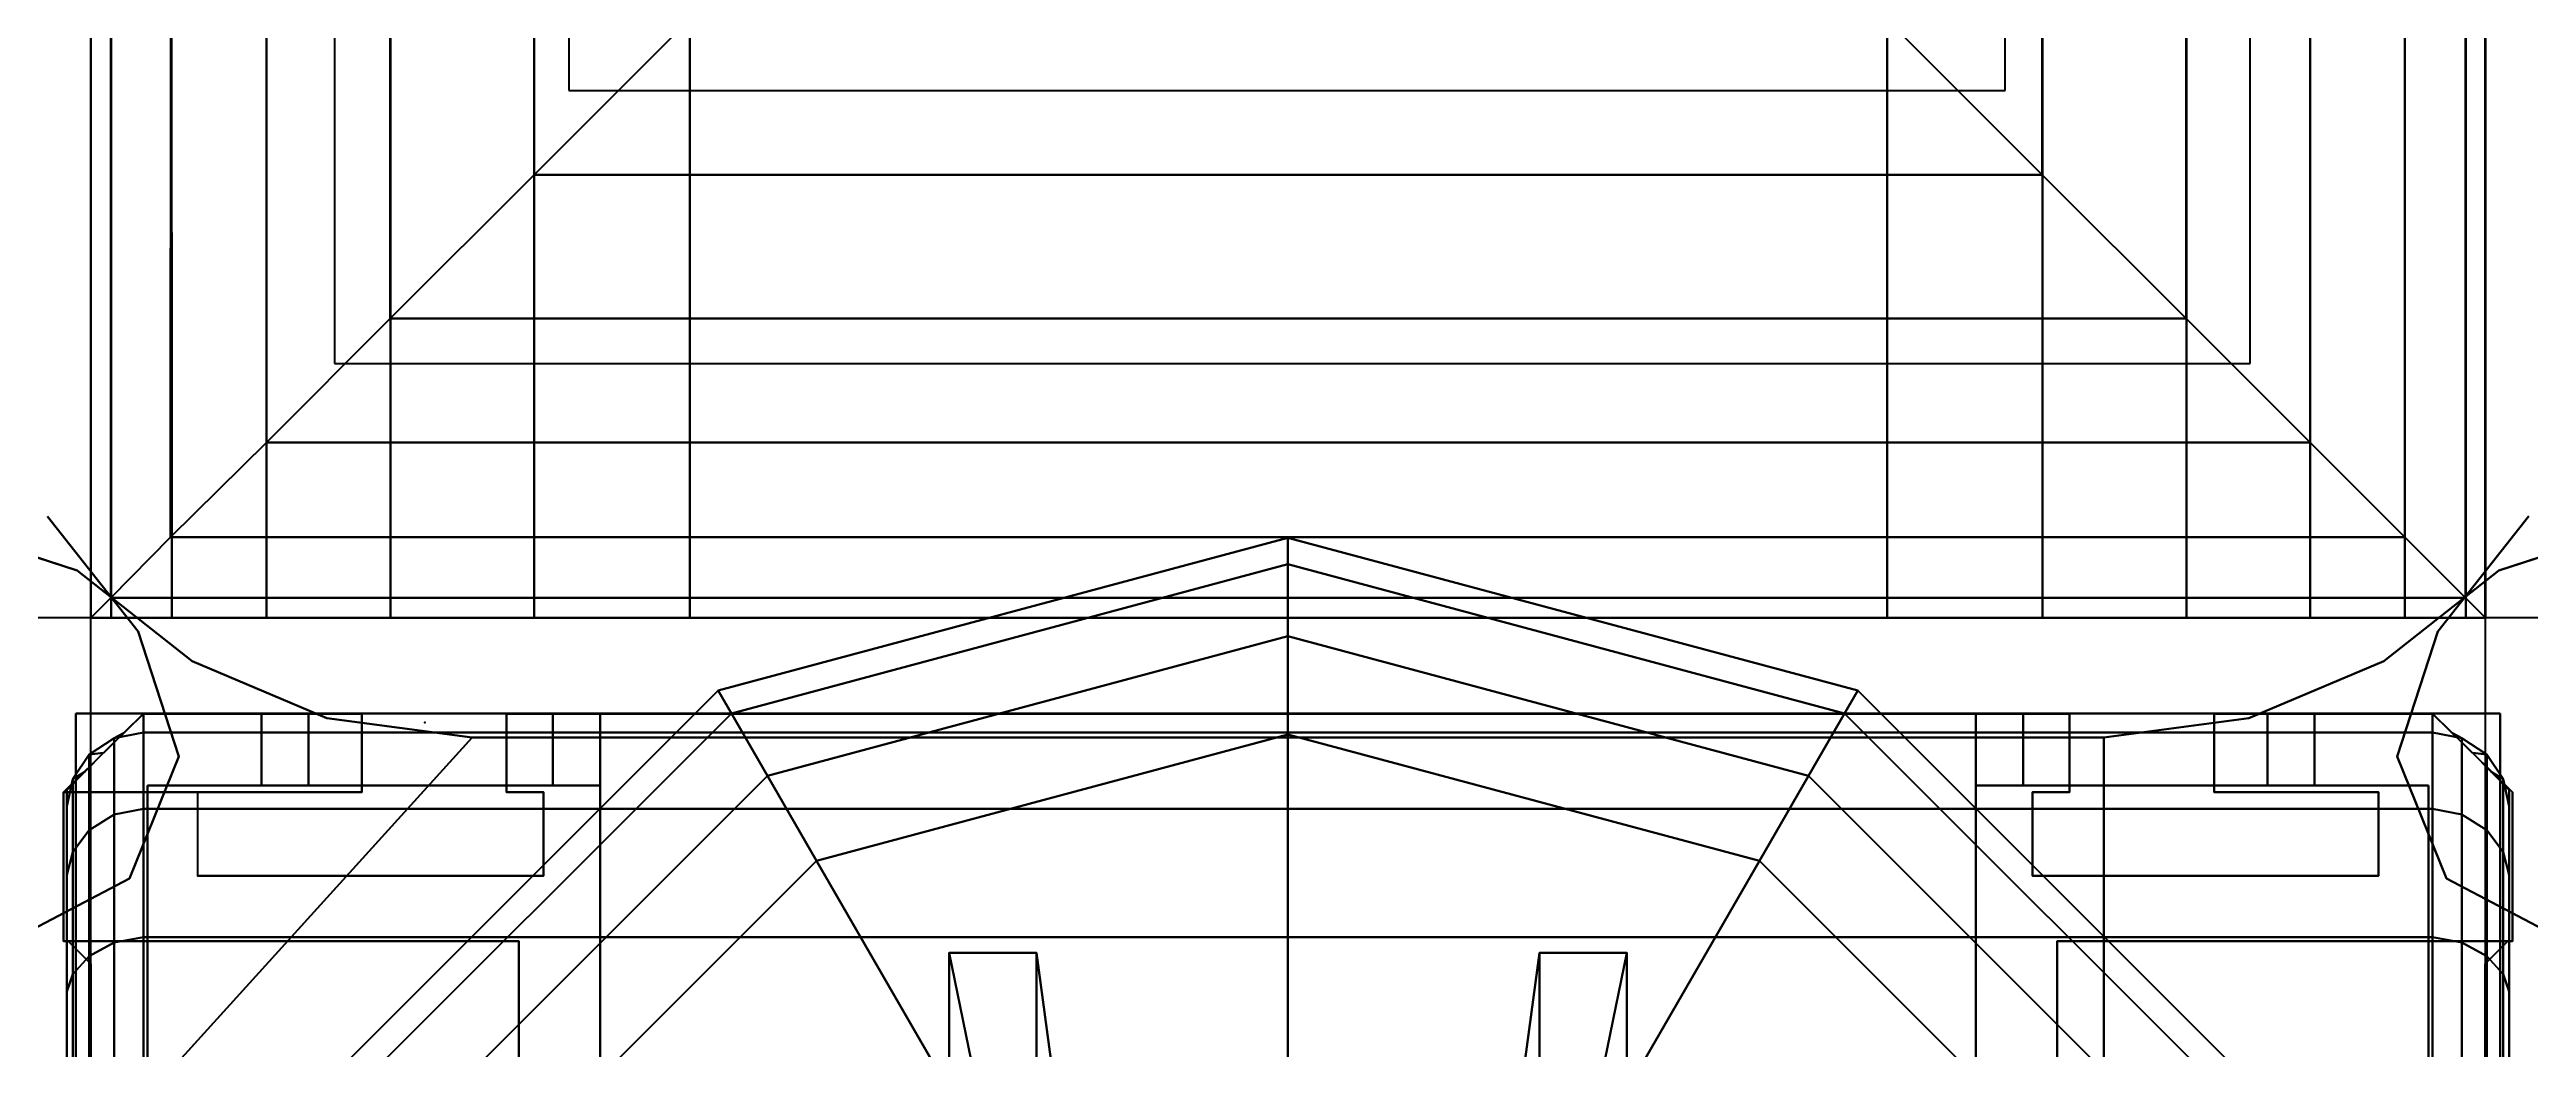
# Model space of a CAD drawing. Extents: x -170 to 1783, y -20 to 1205.
# Drawn here: x 478.207 to 480.276, y 284.279 to 285.111 of the extents above; entities that cross this region are included whole.
import ezdxf
from ezdxf.enums import TextEntityAlignment as Align

# ---------------------------------------------------------------- set-up
doc = ezdxf.new("R2010")
doc.units = 0
doc.header["$LTSCALE"] = 96
doc.header["$MEASUREMENT"] = 0
for name, color, linetype in [('A-FURN-3-PANEL-GLIDE', 7, 'Continuous'), ('A-FURN-3-PANEL-GLIDE-HOUSING', 7, 'Continuous'), ('A-FURN-3-PANEL-RACE', 7, 'Continuous'), ('A-FURN-3-PANEL-TOPCAP', 7, 'Continuous'), ('A-FURN-3-PANEL-TRIM', 7, 'Continuous'), ('A-FURN-P-PNLS', 7, 'Continuous'), ('A-FURN-P-WKSF', 7, 'Continuous'), ('MAIN_ELECTRICAL', 7, 'Continuous'), ('MAIN_FURN', 7, 'Continuous'), ('MAIN_PANEL', 7, 'Continuous'), ('MAIN_U-PANEL-CONN', 7, 'Continuous'), ('MAIN_WKSURF', 7, 'Continuous'), ('SM', 7, 'Continuous')]:
    doc.layers.add(name, color=color, linetype=linetype)

# ---------------------------------------------------------------- blocks, each defined once
blk = doc.blocks.new('EC-EFP-444')
at = {"layer": 'A-FURN-3-PANEL-TRIM', "color": 60, "linetype": 'Continuous'}
for points, invisible_edges in [([(-0.0735, 2.1159, 3.8013), (0.6, 2.1348, 3.8013), (0.065, 2.269, 3.8013), (-0.0322, 2.2178, 3.8013)], 3), ([(-0.0735, 2.1159, 4.013), (-0.0322, 2.2178, 4.013), (0.065, 2.269, 4.013), (0.6, 2.1348, 4.013)], 12), ([(47.935, 2.269, 3.5747), (47.4, 2.1348, 3.5747), (48.0735, 2.1159, 3.5747), (48.0322, 2.2178, 3.5747)], 3), ([(47.935, 2.269, 4.2397), (48.0322, 2.2178, 4.2397), (48.0735, 2.1159, 4.2397), (47.4, 2.1348, 4.2397)], 12), ([(47.935, 2.269, 3.8013), (48.0322, 2.2178, 3.8013), (48.0735, 2.1159, 3.8013), (47.4, 2.1348, 3.8013)], 12), ([(47.935, 2.269, 4.013), (47.4, 2.1348, 4.013), (48.0735, 2.1159, 4.013), (48.0322, 2.2178, 4.013)], 3), ([(0.0361, 1.9153, 3.8013), (0.6, 2.1348, 3.8013), (-0.0735, 2.1159, 3.8013), (-0.0395, 2.0114, 3.8013)], 3), ([(0.0361, 1.9153, 4.013), (-0.0395, 2.0114, 4.013), (-0.0735, 2.1159, 4.013), (0.6, 2.1348, 4.013)], 12), ([(48.0735, 2.1159, 3.5747), (47.4, 2.1348, 3.5747), (47.9639, 1.9153, 3.5747), (48.0395, 2.0114, 3.5747)], 3), ([(48.0735, 2.1159, 4.2397), (48.0395, 2.0114, 4.2397), (47.9639, 1.9153, 4.2397), (47.4, 2.1348, 4.2397)], 12), ([(48.0735, 2.1159, 3.8013), (48.0395, 2.0114, 3.8013), (47.9639, 1.9153, 3.8013), (47.4, 2.1348, 3.8013)], 12), ([(48.0735, 2.1159, 4.013), (47.4, 2.1348, 4.013), (47.9639, 1.9153, 4.013), (48.0395, 2.0114, 4.013)], 3)]:
    blk.add_3dface(points, dxfattribs=dict(at, invisible_edges=invisible_edges))
for points in [[(-0.0322, 2.2178, 3.8013), (0.065, 2.269, 3.8013), (0.065, 2.269, 4.013), (-0.0322, 2.2178, 4.013)], [(47.935, 2.269, 4.013), (48.0322, 2.2178, 4.013), (48.0322, 2.2178, 4.2397), (47.935, 2.269, 4.2397)], [(47.935, 2.269, 3.5747), (48.0322, 2.2178, 3.5747), (48.0322, 2.2178, 3.8013), (47.935, 2.269, 3.8013)], [(-0.0735, 2.1159, 3.8013), (-0.0322, 2.2178, 3.8013), (-0.0322, 2.2178, 4.013), (-0.0735, 2.1159, 4.013)], [(48.0322, 2.2178, 4.013), (48.0735, 2.1159, 4.013), (48.0735, 2.1159, 4.2397), (48.0322, 2.2178, 4.2397)], [(48.0322, 2.2178, 3.5747), (48.0735, 2.1159, 3.5747), (48.0735, 2.1159, 3.8013), (48.0322, 2.2178, 3.8013)], [(-0.0395, 2.0114, 3.8013), (-0.0735, 2.1159, 3.8013), (-0.0735, 2.1159, 4.013), (-0.0395, 2.0114, 4.013)], [(48.0735, 2.1159, 4.013), (48.0395, 2.0114, 4.013), (48.0395, 2.0114, 4.2397), (48.0735, 2.1159, 4.2397)], [(48.0735, 2.1159, 3.5747), (48.0395, 2.0114, 3.5747), (48.0395, 2.0114, 3.8013), (48.0735, 2.1159, 3.8013)], [(0.0361, 1.9153, 3.8013), (-0.0395, 2.0114, 3.8013), (-0.0395, 2.0114, 4.013), (0.0361, 1.9153, 4.013)], [(48.0395, 2.0114, 4.013), (47.9639, 1.9153, 4.013), (47.9639, 1.9153, 4.2397), (48.0395, 2.0114, 4.2397)], [(48.0395, 2.0114, 3.5747), (47.9639, 1.9153, 3.5747), (47.9639, 1.9153, 3.8013), (48.0395, 2.0114, 3.8013)]]:
    blk.add_3dface(points, dxfattribs=at)
at = {"layer": 'A-FURN-P-PNLS', "color": 60, "linetype": 'Continuous'}
for p, q in [((0, 0), (0, 2)), ((0, 2), (48, 2)), ((48, 2), (48, 0))]:
    blk.add_line(p, q, dxfattribs=at)
at = {"layer": 'MAIN_PANEL', "color": 7, "linetype": 'Continuous'}
for p in [(0, 2), (0, 2, 43.663), (0, 2), (48, 2), (48, 2, 43.663), (48, 2)]:
    blk.add_point(p, dxfattribs=at)
blk = doc.blocks.new('EC-EFN-256')
at = {"layer": 'A-FURN-3-PANEL-GLIDE', "color": 20, "linetype": 'Continuous'}
for points in [[(23.5799, 1.8052, 0.2464), (23.5909, 1.8242, 0.1642), (23.9392, 1.4759, 0.1642), (23.9202, 1.4649, 0.2464)], [(23.5909, 1.8242, 0.1642), (23.5799, 1.8052, 0.0821), (23.9202, 1.4649, 0.0821), (23.9392, 1.4759, 0.1642)], [(23.5498, 1.7531, 0.3065), (23.5799, 1.8052, 0.2464), (23.9202, 1.4649, 0.2464), (23.8681, 1.4348, 0.3065)], [(23.5799, 1.8052, 0.0821), (23.5498, 1.7531, 0.022), (23.8681, 1.4348, 0.022), (23.9202, 1.4649, 0.0821)], [(23.5088, 1.682, 0.3285), (23.5498, 1.7531, 0.3065), (23.8681, 1.4348, 0.3065), (23.797, 1.3937, 0.3285)], [(23.5498, 1.7531, 0.022), (23.5088, 1.682), (23.797, 1.3937), (23.8681, 1.4348, 0.022)], [(23.2163, 1.1754, 0.3285), (23.5088, 1.682, 0.3285), (23.797, 1.3937, 0.3285), (23.2904, 1.1013, 0.3285)], [(23.9202, 1.4649, 0.2464), (23.9392, 1.4759, 0.1642), (24.0668, 1, 0.1642), (24.0447, 1, 0.2464)], [(23.9392, 1.4759, 0.1642), (23.9202, 1.4649, 0.0821), (24.0447, 1, 0.0821), (24.0668, 1, 0.1642)], [(23.8681, 1.4348, 0.3065), (23.9202, 1.4649, 0.2464), (24.0447, 1, 0.2464), (23.9846, 1, 0.3065)], [(23.9202, 1.4649, 0.0821), (23.8681, 1.4348, 0.022), (23.9846, 1, 0.022), (24.0447, 1, 0.0821)], [(23.797, 1.3937, 0.3285), (23.8681, 1.4348, 0.3065), (23.9846, 1, 0.3065), (23.9025, 1, 0.3285)], [(23.8681, 1.4348, 0.022), (23.797, 1.3937), (23.9025, 1), (23.9846, 1, 0.022)], [(23.2904, 1.1013, 0.3285), (23.797, 1.3937, 0.3285), (23.9025, 1, 0.3285), (23.3175, 1, 0.3285)], [(23.3175, 1, 0.3285), (23.9025, 1, 0.3285), (23.797, 0.6063, 0.3285), (23.2904, 0.8988, 0.3285)], [(23.9025, 1, 0.3285), (23.9846, 1, 0.3065), (23.8681, 0.5652, 0.3065), (23.797, 0.6063, 0.3285)], [(23.9846, 1, 0.022), (23.9025, 1), (23.797, 0.6063), (23.8681, 0.5652, 0.022)], [(23.9846, 1, 0.3065), (24.0447, 1, 0.2464), (23.9202, 0.5351, 0.2464), (23.8681, 0.5652, 0.3065)], [(24.0447, 1, 0.0821), (23.9846, 1, 0.022), (23.8681, 0.5652, 0.022), (23.9202, 0.5351, 0.0821)], [(24.0447, 1, 0.2464), (24.0668, 1, 0.1642), (23.9392, 0.5241, 0.1642), (23.9202, 0.5351, 0.2464)], [(24.0668, 1, 0.1642), (24.0447, 1, 0.0821), (23.9202, 0.5351, 0.0821), (23.9392, 0.5241, 0.1642)], [(23.2904, 0.8988, 0.3285), (23.797, 0.6063, 0.3285), (23.5088, 0.318, 0.3285), (23.2163, 0.8246, 0.3285)], [(23.797, 0.6063, 0.3285), (23.8681, 0.5652, 0.3065), (23.5498, 0.2469, 0.3065), (23.5088, 0.318, 0.3285)], [(23.8681, 0.5652, 0.022), (23.797, 0.6063), (23.5088, 0.318), (23.5498, 0.2469, 0.022)], [(23.8681, 0.5652, 0.3065), (23.9202, 0.5351, 0.2464), (23.5799, 0.1948, 0.2464), (23.5498, 0.2469, 0.3065)], [(23.9202, 0.5351, 0.0821), (23.8681, 0.5652, 0.022), (23.5498, 0.2469, 0.022), (23.5799, 0.1948, 0.0821)], [(23.9202, 0.5351, 0.2464), (23.9392, 0.5241, 0.1642), (23.5909, 0.1758, 0.1642), (23.5799, 0.1948, 0.2464)], [(23.9392, 0.5241, 0.1642), (23.9202, 0.5351, 0.0821), (23.5799, 0.1948, 0.0821), (23.5909, 0.1758, 0.1642)]]:
    blk.add_3dface(points, dxfattribs=at)
at = {"layer": 'A-FURN-3-PANEL-GLIDE', "color": 20, "linetype": 'Continuous', "invisible_edges": 12}
for points in [[(23.115, 1), (23.797, 1.3937), (23.5088, 1.682)], [(23.115, 1), (23.9025, 1), (23.797, 1.3937)], [(23.115, 1), (23.5088, 0.318), (23.797, 0.6063)], [(23.115, 1), (23.797, 0.6063), (23.9025, 1)]]:
    blk.add_3dface(points, dxfattribs=at)
at = {"layer": 'A-FURN-3-PANEL-GLIDE-HOUSING', "color": 40, "linetype": 'Continuous'}
for points in [[(23.3151, 1.2001, 2.2447), (23.72, 1.283, 3.3867), (23.72, 1.283, 3.5747), (23.115, 1.283, 3.5747)], [(23.72, 1.21, 3.3867), (23.72, 1.283, 3.3867), (23.3151, 1.2001, 2.2447), (23.2635, 1.1485, 2.2447)], [(23.72, 1.21, 3.3867), (23.72, 1.21, 3.5747), (23.72, 1.283, 3.5747), (23.72, 1.283, 3.3867)], [(23.115, 1.21, 3.5747), (23.72, 1.21, 3.5747), (23.72, 1.21, 3.3867), (23.2635, 1.1485, 2.2447)], [(23.72, 0.79, 3.3867), (23.72, 0.79, 3.5747), (23.115, 0.79, 3.5747), (23.2635, 0.8515, 2.2447)], [(23.72, 0.717, 3.3867), (23.72, 0.79, 3.3867), (23.2635, 0.8515, 2.2447), (23.3151, 0.7999, 2.2447)], [(23.3151, 0.7999, 2.2447), (23.115, 0.717, 3.5747), (23.72, 0.717, 3.5747), (23.72, 0.717, 3.3867)], [(23.72, 0.79, 3.5747), (23.72, 0.79, 3.3867), (23.72, 0.717, 3.3867), (23.72, 0.717, 3.5747)]]:
    blk.add_3dface(points, dxfattribs=at)
at = {"layer": 'A-FURN-3-PANEL-GLIDE-HOUSING', "color": 40, "linetype": 'Continuous', "invisible_edges": 4}
for points in [[(23.72, 1.283, 3.5747), (23.72, 1.21, 3.5747), (23.115, 1.21, 3.5747), (23.115, 1.283, 3.5747)], [(23.72, 0.79, 3.5747), (23.72, 0.717, 3.5747), (23.115, 0.717, 3.5747), (23.115, 0.79, 3.5747)]]:
    blk.add_3dface(points, dxfattribs=at)
at = {"layer": 'A-FURN-3-PANEL-RACE', "color": 40, "linetype": 'Continuous'}
for points, invisible_edges in [([(0.08, 2.0125, 3.515), (0.08, 2.0125, 0.3963), (23.92, 2.0125, 0.3963), (23.92, 2.0125, 3.515)], 8), ([(23.5, 1.5745, 0.3963), (23.92, 1.5745, 0.3963), (23.92, 2.0125, 0.3963), (0.08, 2.0125, 0.3963)], 8), ([(23.86, 1.9525, 3.515), (23.4, 1.9525, 3.515), (23.4, 2.0125, 3.515), (23.92, 2.0125, 3.515)], 8), ([(23.86, 1.5745, 3.515), (23.86, 1.9525, 3.515), (23.92, 2.0125, 3.515), (23.92, 1.5745, 3.515)], 2), ([(23.92, 1.8575, 3.1951), (23.92, 2.0125, 3.515), (23.92, 2.0125, 0.3963), (23.92, 1.8575, 1.4986)], 5), ([(23.92, 1.8181, 1.4986), (23.92, 1.8575, 1.4986), (23.92, 2.0125, 0.3963), (23.92, 1.5745, 0.3963)], 10), ([(23.92, 1.5745, 3.245), (23.92, 1.5745, 3.515), (23.92, 2.0125, 3.515), (23.92, 1.8575, 3.1951)], 4), ([(23.86, 1.9525, 0.4563), (0.14, 1.9525, 0.4563), (0.14, 1.9525, 3.515), (23.86, 1.9525, 3.515)], 4), ([(23.5, 1.5745, 0.4563), (0.14, 1.9525, 0.4563), (23.86, 1.9525, 0.4563), (23.86, 1.5745, 0.4563)], 1), ([(23.86, 1.9525, 0.4563), (23.86, 1.9525, 3.515), (23.86, 1.8575, 3.1951), (23.86, 1.8575, 1.4986)], 10), ([(23.86, 1.5745, 0.4563), (23.86, 1.9525, 0.4563), (23.86, 1.8575, 1.4986), (23.86, 1.8181, 1.4986)], 10), ([(23.86, 1.8575, 3.1951), (23.86, 1.9525, 3.515), (23.86, 1.5745, 3.515), (23.86, 1.5745, 3.245)], 1), ([(23.86, 1.5745, 1.7894), (23.86, 1.5745, 0.4563), (23.86, 1.8181, 1.4986), (23.86, 1.614, 1.7894)], 2), ([(23.92, 1.614, 1.7894), (23.92, 1.8181, 1.4986), (23.92, 1.5745, 0.3963), (23.92, 1.5745, 1.7894)], 2), ([(23.5, 1.5745, 0.3963), (23.5, 1.5745, 0.4563), (23.86, 1.5745, 0.4563), (23.92, 1.5745, 0.3963)], 4), ([(23.92, 1.5745, 0.3963), (23.86, 1.5745, 0.4563), (23.86, 1.5745, 1.7894), (23.92, 1.5745, 1.7894)], 1), ([(0.5, 0.4255, 0.3963), (0.08, 0.4255, 0.3963), (0.08, -0.0125, 0.3963), (23.92, -0.0125, 0.3963)], 8), ([(0.5, 0.4255, 0.4563), (23.86, 0.0475, 0.4563), (0.14, 0.0475, 0.4563), (0.14, 0.4255, 0.4563)], 1), ([(23.5, 0.4255, 0.3963), (0.5, 0.4255, 0.3963), (23.92, -0.0125, 0.3963), (23.92, 0.4255, 0.3963)], 3), ([(23.5, 0.4255, 0.4563), (23.86, 0.4255, 0.4563), (23.86, 0.0475, 0.4563), (0.5, 0.4255, 0.4563)], 12), ([(23.5, 0.4255, 0.3963), (23.92, 0.4255, 0.3963), (23.86, 0.4255, 0.4563), (23.5, 0.4255, 0.4563)], 2), ([(23.92, 0.4255, 0.3963), (23.92, 0.4255, 1.7894), (23.86, 0.4255, 1.7894), (23.86, 0.4255, 0.4563)], 8), ([(23.86, 0.4255, 1.7894), (23.86, 0.386, 1.7894), (23.86, 0.1819, 1.4986), (23.86, 0.4255, 0.4563)], 4), ([(23.86, 0.4255, 0.4563), (23.86, 0.1819, 1.4986), (23.86, 0.1425, 1.4986), (23.86, 0.0475, 0.4563)], 5), ([(23.86, 0.1425, 3.1951), (23.86, 0.4255, 3.245), (23.86, 0.4255, 3.515), (23.86, 0.0475, 3.515)], 8), ([(23.86, 0.4255, 3.515), (23.92, 0.4255, 3.515), (23.92, -0.0125, 3.515), (23.86, 0.0475, 3.515)], 4), ([(23.92, 0.386, 1.7894), (23.92, 0.4255, 1.7894), (23.92, 0.4255, 0.3963), (23.92, 0.1819, 1.4986)], 4), ([(23.92, 0.1819, 1.4986), (23.92, 0.4255, 0.3963), (23.92, -0.0125, 0.3963), (23.92, 0.1425, 1.4986)], 5), ([(23.92, 0.4255, 3.245), (23.92, 0.1425, 3.1951), (23.92, -0.0125, 3.515), (23.92, 0.4255, 3.515)], 2), ([(23.86, 0.0475, 0.4563), (23.86, 0.1425, 1.4986), (23.86, 0.1425, 3.1951), (23.86, 0.0475, 3.515)], 5), ([(23.92, 0.1425, 3.1951), (23.92, 0.1425, 1.4986), (23.92, -0.0125, 0.3963), (23.92, -0.0125, 3.515)], 10), ([(0.14, 0.0475, 0.4563), (23.86, 0.0475, 0.4563), (23.86, 0.0475, 3.515), (0.14, 0.0475, 3.515)], 4), ([(23.86, 0.0475, 3.515), (23.92, -0.0125, 3.515), (23.4, -0.0125, 3.515), (23.4, 0.0475, 3.515)], 1), ([(23.92, -0.0125, 3.515), (23.92, -0.0125, 0.3963), (0.08, -0.0125, 0.3963), (0.08, -0.0125, 3.515)], 8)]:
    blk.add_3dface(points, dxfattribs=dict(at, invisible_edges=invisible_edges))
for points in [[(23.86, 1.8575, 1.4986), (23.86, 1.8575, 3.1951), (23.92, 1.8575, 3.1951), (23.92, 1.8575, 1.4986)], [(23.92, 1.8181, 1.4986), (23.86, 1.8181, 1.4986), (23.86, 1.8575, 1.4986), (23.92, 1.8575, 1.4986)], [(23.86, 1.8575, 3.1951), (23.86, 1.5745, 3.245), (23.92, 1.5745, 3.245), (23.92, 1.8575, 3.1951)], [(23.92, 1.614, 1.7894), (23.86, 1.614, 1.7894), (23.86, 1.8181, 1.4986), (23.92, 1.8181, 1.4986)], [(23.92, 1.5745, 1.7894), (23.86, 1.5745, 1.7894), (23.86, 1.614, 1.7894), (23.92, 1.614, 1.7894)], [(23.86, 1.5745, 3.245), (23.86, 1.5745, 3.515), (23.92, 1.5745, 3.515), (23.92, 1.5745, 3.245)], [(23.86, 0.4255, 3.245), (23.92, 0.4255, 3.245), (23.92, 0.4255, 3.515), (23.86, 0.4255, 3.515)], [(23.92, 0.4255, 1.7894), (23.92, 0.386, 1.7894), (23.86, 0.386, 1.7894), (23.86, 0.4255, 1.7894)], [(23.86, 0.1425, 3.1951), (23.92, 0.1425, 3.1951), (23.92, 0.4255, 3.245), (23.86, 0.4255, 3.245)], [(23.92, 0.386, 1.7894), (23.92, 0.1819, 1.4986), (23.86, 0.1819, 1.4986), (23.86, 0.386, 1.7894)], [(23.92, 0.1819, 1.4986), (23.92, 0.1425, 1.4986), (23.86, 0.1425, 1.4986), (23.86, 0.1819, 1.4986)], [(23.86, 0.1425, 1.4986), (23.92, 0.1425, 1.4986), (23.92, 0.1425, 3.1951), (23.86, 0.1425, 3.1951)]]:
    blk.add_3dface(points, dxfattribs=at)
at = {"layer": 'A-FURN-3-PANEL-TOPCAP', "color": 60, "linetype": 'Continuous'}
for points, invisible_edges in [([(23.6879, 2.02, 56.0929), (23.5581, 2.02, 56.1974), (23.4956, 2.02, 56.0891), (23.5995, 2.02, 56.0044)], 10), ([(23.6768, 2.02, 55.8949), (23.5995, 2.02, 56.0044), (23.5854, 2, 55.9903), (23.6595, 2, 55.8849)], 10), ([(23.7851, 2.02, 55.9575), (23.6879, 2.02, 56.0929), (23.5995, 2.02, 56.0044), (23.6768, 2.02, 55.8949)], 10), ([(23.7217, 2.02, 55.7687), (23.6768, 2.02, 55.8949), (23.6595, 2, 55.8849), (23.7024, 2, 55.7635)], 10), ([(23.8425, 2.02, 55.8011), (23.7851, 2.02, 55.9575), (23.6768, 2.02, 55.8949), (23.7217, 2.02, 55.7687)], 10), ([(23.731, 2.02, 55.635), (23.7217, 2.02, 55.7687), (23.7024, 2, 55.7635), (23.711, 2, 55.635)], 2), ([(23.711, 2, 55.635), (23.711, 0, 55.635), (23.731, -0.02, 55.635), (23.731, 2.02, 55.635)], 5), ([(23.856, 2.02, 55.635), (23.8425, 2.02, 55.8011), (23.7217, 2.02, 55.7687), (23.731, 2.02, 55.635)], 2), ([(23.856, -0.02, 55.635), (23.856, 2.02, 55.635), (23.731, 2.02, 55.635), (23.731, -0.02, 55.635)], 5), ([(23.8715, 2.0047, 55.635), (23.856, 2.02, 55.635), (23.856, -0.02, 55.635), (23.8715, -0.0047, 55.635)], 10), ([(23.6595, 2, 55.8849), (23.5854, 2, 55.9903), (23.5252, 2, 55.9301), (23.5858, 2, 55.8424)], 10), ([(23.7024, 2, 55.7635), (23.6595, 2, 55.8849), (23.5858, 2, 55.8424), (23.6202, 2, 55.7415)], 10), ([(23.711, 2, 55.635), (23.7024, 2, 55.7635), (23.6202, 2, 55.7415), (23.6259, 2, 55.635)], 2), ([(23.711, 0, 55.635), (23.711, 2, 55.635), (23.6259, 2, 55.635), (23.6259, 0, 55.635)], 5), ([(23.8715, -0.0047, 55.635), (23.8871, 0.0106, 55.635), (23.8871, 1.9894, 55.635), (23.8715, 2.0047, 55.635)], 10), ([(23.9035, 1.9727, 55.635), (23.8871, 1.9894, 55.635), (23.8871, 0.0106, 55.635), (23.9035, 0.0273, 55.635)], 10), ([(23.9035, 0.0273, 55.635), (23.92, 0.044, 55.635), (23.92, 1.956, 55.635), (23.9035, 1.9727, 55.635)], 8), ([(23.6879, -0.02, 56.0929), (23.5995, -0.02, 56.0044), (23.4956, -0.02, 56.0891), (23.5581, -0.02, 56.1974)], 5), ([(23.6595, 0, 55.8849), (23.5858, 0, 55.8424), (23.5252, 0, 55.9301), (23.5854, 0, 55.9903)], 5), ([(23.6768, -0.02, 55.8949), (23.6595, 0, 55.8849), (23.5854, 0, 55.9903), (23.5995, -0.02, 56.0044)], 5), ([(23.7024, 0, 55.7635), (23.6202, 0, 55.7415), (23.5858, 0, 55.8424), (23.6595, 0, 55.8849)], 5), ([(23.7851, -0.02, 55.9575), (23.6768, -0.02, 55.8949), (23.5995, -0.02, 56.0044), (23.6879, -0.02, 56.0929)], 5), ([(23.711, 0, 55.635), (23.6259, 0, 55.635), (23.6202, 0, 55.7415), (23.7024, 0, 55.7635)], 4), ([(23.7217, -0.02, 55.7687), (23.7024, 0, 55.7635), (23.6595, 0, 55.8849), (23.6768, -0.02, 55.8949)], 5), ([(23.8425, -0.02, 55.8011), (23.7217, -0.02, 55.7687), (23.6768, -0.02, 55.8949), (23.7851, -0.02, 55.9575)], 5), ([(23.731, -0.02, 55.635), (23.711, 0, 55.635), (23.7024, 0, 55.7635), (23.7217, -0.02, 55.7687)], 4), ([(23.856, -0.02, 55.635), (23.731, -0.02, 55.635), (23.7217, -0.02, 55.7687), (23.8425, -0.02, 55.8011)], 4)]:
    blk.add_3dface(points, dxfattribs=dict(at, invisible_edges=invisible_edges))
for points in [[(23.5581, 2.02, 56.1974), (23.6879, 2.02, 56.0929), (23.7022, 2.0151, 56.1072), (23.5669, 2.0151, 56.2168)], [(23.5669, 2.0151, 56.2168), (23.7022, 2.0151, 56.1072), (23.7172, 2.0013, 56.1222), (23.5775, 2.0013, 56.2349)], [(23.6879, 2.02, 56.0929), (23.7851, 2.02, 55.9575), (23.8045, 2.0151, 55.9663), (23.7022, 2.0151, 56.1072)], [(23.7022, 2.0151, 56.1072), (23.8045, 2.0151, 55.9663), (23.8226, 2.0013, 55.977), (23.7172, 2.0013, 56.1222)], [(23.7851, 2.02, 55.9575), (23.8425, 2.02, 55.8011), (23.8656, 2.0151, 55.8048), (23.8045, 2.0151, 55.9663)], [(23.8045, 2.0151, 55.9663), (23.8656, 2.0151, 55.8048), (23.8857, 2.0013, 55.8104), (23.8226, 2.0013, 55.977)], [(23.8425, 2.02, 55.8011), (23.856, 2.02, 55.635), (23.8715, 2.0047, 55.635), (23.8656, 2.0151, 55.8048)], [(23.8656, 2.0151, 55.8048), (23.8715, 2.0047, 55.635), (23.8871, 1.9894, 55.635), (23.8857, 2.0013, 55.8104)], [(23.5775, 2.0013, 56.2349), (23.7172, 2.0013, 56.1222), (23.7287, 1.9805, 56.1337), (23.5864, 1.9805, 56.248)], [(23.7172, 2.0013, 56.1222), (23.8226, 2.0013, 55.977), (23.8356, 1.9805, 55.9859), (23.7287, 1.9805, 56.1337)], [(23.8226, 2.0013, 55.977), (23.8857, 2.0013, 55.8104), (23.8994, 1.9805, 55.8155), (23.8356, 1.9805, 55.9859)], [(23.8857, 2.0013, 55.8104), (23.8871, 1.9894, 55.635), (23.9035, 1.9727, 55.635), (23.8994, 1.9805, 55.8155)], [(23.5864, 1.9805, 56.248), (23.7287, 1.9805, 56.1337), (23.7332, 1.956, 56.1382), (23.5901, 1.956, 56.2528)], [(23.7287, 1.9805, 56.1337), (23.8356, 1.9805, 55.9859), (23.8405, 1.956, 55.9895), (23.7332, 1.956, 56.1382)], [(23.8356, 1.9805, 55.9859), (23.8994, 1.9805, 55.8155), (23.9043, 1.956, 55.8177), (23.8405, 1.956, 55.9895)], [(23.8994, 1.9805, 55.8155), (23.9035, 1.9727, 55.635), (23.92, 1.956, 55.635), (23.9043, 1.956, 55.8177)], [(23.7332, 0.044, 56.1382), (23.5901, 0.044, 56.2528), (23.5901, 1.956, 56.2528), (23.7332, 1.956, 56.1382)], [(23.8405, 0.044, 55.9895), (23.7332, 0.044, 56.1382), (23.7332, 1.956, 56.1382), (23.8405, 1.956, 55.9895)], [(23.9043, 0.044, 55.8177), (23.8405, 0.044, 55.9895), (23.8405, 1.956, 55.9895), (23.9043, 1.956, 55.8177)], [(23.92, 0.044, 55.635), (23.9043, 0.044, 55.8177), (23.9043, 1.956, 55.8177), (23.92, 1.956, 55.635)], [(23.7332, 0.044, 56.1382), (23.7287, 0.0195, 56.1337), (23.5864, 0.0195, 56.248), (23.5901, 0.044, 56.2528)], [(23.8405, 0.044, 55.9895), (23.8356, 0.0195, 55.9859), (23.7287, 0.0195, 56.1337), (23.7332, 0.044, 56.1382)], [(23.9043, 0.044, 55.8177), (23.8994, 0.0195, 55.8155), (23.8356, 0.0195, 55.9859), (23.8405, 0.044, 55.9895)], [(23.92, 0.044, 55.635), (23.9035, 0.0273, 55.635), (23.8994, 0.0195, 55.8155), (23.9043, 0.044, 55.8177)], [(23.9035, 0.0273, 55.635), (23.8871, 0.0106, 55.635), (23.8857, -0.0013, 55.8104), (23.8994, 0.0195, 55.8155)], [(23.7287, 0.0195, 56.1337), (23.7172, -0.0013, 56.1222), (23.5775, -0.0013, 56.2349), (23.5864, 0.0195, 56.248)], [(23.8356, 0.0195, 55.9859), (23.8226, -0.0013, 55.977), (23.7172, -0.0013, 56.1222), (23.7287, 0.0195, 56.1337)], [(23.8994, 0.0195, 55.8155), (23.8857, -0.0013, 55.8104), (23.8226, -0.0013, 55.977), (23.8356, 0.0195, 55.9859)], [(23.8871, 0.0106, 55.635), (23.8715, -0.0047, 55.635), (23.8656, -0.0151, 55.8048), (23.8857, -0.0013, 55.8104)], [(23.7022, -0.0151, 56.1072), (23.6879, -0.02, 56.0929), (23.5581, -0.02, 56.1974), (23.5669, -0.0151, 56.2168)], [(23.7172, -0.0013, 56.1222), (23.7022, -0.0151, 56.1072), (23.5669, -0.0151, 56.2168), (23.5775, -0.0013, 56.2349)], [(23.8045, -0.0151, 55.9663), (23.7851, -0.02, 55.9575), (23.6879, -0.02, 56.0929), (23.7022, -0.0151, 56.1072)], [(23.8226, -0.0013, 55.977), (23.8045, -0.0151, 55.9663), (23.7022, -0.0151, 56.1072), (23.7172, -0.0013, 56.1222)], [(23.8656, -0.0151, 55.8048), (23.8425, -0.02, 55.8011), (23.7851, -0.02, 55.9575), (23.8045, -0.0151, 55.9663)], [(23.8857, -0.0013, 55.8104), (23.8656, -0.0151, 55.8048), (23.8045, -0.0151, 55.9663), (23.8226, -0.0013, 55.977)], [(23.8715, -0.0047, 55.635), (23.856, -0.02, 55.635), (23.8425, -0.02, 55.8011), (23.8656, -0.0151, 55.8048)]]:
    blk.add_3dface(points, dxfattribs=at)
at = {"layer": 'A-FURN-3-PANEL-TRIM', "color": 60, "linetype": 'Continuous'}
for points, invisible_edges in [([(23.4, 2.1348, 3.5747), (23.4, 0.3185, 3.5747), (23.9, 0.3185, 3.5747), (23.9, 1.6815, 3.5747)], 10), ([(24.0735, 2.1159, 3.5747), (23.4, 2.1348, 3.5747), (23.9639, 1.9153, 3.5747), (24.0395, 2.0114, 3.5747)], 3), ([(23.9639, 1.9153, 3.5747), (23.4, 2.1348, 3.5747), (23.9, 1.6815, 3.5747), (23.9163, 1.8027, 3.5747)], 3), ([(23.4, 2.1348, 4.2397), (23.9, 1.6815, 4.2397), (23.9, 0.3185, 4.2397), (23.4, 0.3185, 4.2397)], 5), ([(24.0735, 2.1159, 4.2397), (24.0395, 2.0114, 4.2397), (23.9639, 1.9153, 4.2397), (23.4, 2.1348, 4.2397)], 12), ([(23.9639, 1.9153, 4.2397), (23.9163, 1.8027, 4.2397), (23.9, 1.6815, 4.2397), (23.4, 2.1348, 4.2397)], 12), ([(24.0735, 2.1159, 3.8013), (24.0395, 2.0114, 3.8013), (23.9639, 1.9153, 3.8013), (23.4, 2.1348, 3.8013)], 12), ([(23.9639, 1.9153, 3.8013), (23.9163, 1.8027, 3.8013), (23.9, 1.6815, 3.8013), (23.4, 2.1348, 3.8013)], 12), ([(24.0735, 2.1159, 4.013), (23.4, 2.1348, 4.013), (23.9639, 1.9153, 4.013), (24.0395, 2.0114, 4.013)], 3), ([(23.9639, 1.9153, 4.013), (23.4, 2.1348, 4.013), (23.9, 1.6815, 4.013), (23.9163, 1.8027, 4.013)], 3), ([(23.8543, 2.0228, 55.635), (23.8543, 1.9109, 55.635), (23.7845, 1.9109, 55.635), (23.7299, 2.0228, 55.635)], 6), ([(23.7845, 1.9109, 4.2397), (23.7845, 1.9109, 55.635), (23.8543, 1.9109, 55.635), (23.8543, 1.9109, 4.2397)], 2), ([(23.7299, 0.3574, 55.635), (23.605, 0.3574, 55.635), (23.605, 1.6426, 55.635), (23.7299, 1.6426, 55.635)], 10), ([(23.8543, 1.6527, 55.635), (23.9198, 1.6527, 55.635), (23.9198, 0.3473, 55.635), (23.8543, 0.3473, 55.635)], 8), ([(23.8543, 0.3782, 55.635), (23.7845, 0.3782, 55.635), (23.7845, 1.6218, 55.635), (23.8543, 1.6218, 55.635)], 10), ([(23.9, 0.3185, 3.8013), (23.4, -0.1348, 3.8013), (23.9639, 0.0847, 3.8013), (23.9163, 0.1973, 3.8013)], 3), ([(23.9, 0.3185, 4.013), (23.9163, 0.1973, 4.013), (23.9639, 0.0847, 4.013), (23.4, -0.1348, 4.013)], 12), ([(23.9, 0.3185, 3.8013), (23.4, 0.3185, 3.8013), (23.4, -0.1348, 3.8013)], 12), ([(23.4, -0.1348, 4.013), (23.4, 0.3185, 4.013), (23.9, 0.3185, 4.013)], 12), ([(23.9198, 0.2263, 55.635), (23.92, 0.044, 55.635), (23.8543, -0.0228, 55.635), (23.8543, 0.2263, 55.635)], 4), ([(23.9639, 0.0847, 3.8013), (23.4, -0.1348, 3.8013), (24.0735, -0.1159, 3.8013), (24.0395, -0.0114, 3.8013)], 3), ([(23.9639, 0.0847, 4.013), (24.0395, -0.0114, 4.013), (24.0735, -0.1159, 4.013), (23.4, -0.1348, 4.013)], 12), ([(23.7845, 0.0891, 55.635), (23.8543, 0.0891, 55.635), (23.8543, -0.0228, 55.635), (23.7299, -0.0228, 55.635)], 10)]:
    blk.add_3dface(points, dxfattribs=dict(at, invisible_edges=invisible_edges))
for points in [[(23.4, 2.1348, 3.8013), (23.9, 1.6815, 3.8013), (23.9, 1.6815, 4.013), (23.4, 2.1348, 4.013)], [(24.0735, 2.1159, 4.013), (24.0395, 2.0114, 4.013), (24.0395, 2.0114, 4.2397), (24.0735, 2.1159, 4.2397)], [(24.0735, 2.1159, 3.5747), (24.0395, 2.0114, 3.5747), (24.0395, 2.0114, 3.8013), (24.0735, 2.1159, 3.8013)], [(23.8543, 2.0228, 4.2397), (23.8543, 2.0228, 55.635), (23.7299, 2.0228, 55.635), (23.7299, 2.0228, 4.2397)], [(23.7299, 2.0228, 55.635), (23.7299, 1.6426, 55.635), (23.7299, 1.6426, 4.2397), (23.7299, 2.0228, 4.2397)], [(23.9198, 1.956, 4.2397), (23.9198, 1.956, 55.635), (23.8543, 2.0228, 55.635), (23.8543, 2.0228, 4.2397)], [(23.9198, 1.956, 55.635), (23.9198, 1.7737, 55.635), (23.8543, 1.7737, 55.635), (23.8543, 2.0228, 55.635)], [(24.0395, 2.0114, 4.013), (23.9639, 1.9153, 4.013), (23.9639, 1.9153, 4.2397), (24.0395, 2.0114, 4.2397)], [(24.0395, 2.0114, 3.5747), (23.9639, 1.9153, 3.5747), (23.9639, 1.9153, 3.8013), (24.0395, 2.0114, 3.8013)], [(23.9198, 1.7737, 55.635), (23.9198, 1.956, 55.635), (23.9198, 1.956, 4.2397), (23.9198, 1.7737, 4.2397)], [(23.7845, 1.6218, 55.635), (23.7845, 1.9109, 55.635), (23.7845, 1.9109, 4.2397), (23.7845, 1.6218, 4.2397)], [(23.8543, 1.9109, 55.635), (23.8543, 1.7737, 55.635), (23.8543, 1.7737, 4.2397), (23.8543, 1.9109, 4.2397)], [(23.9639, 1.9153, 4.013), (23.9163, 1.8027, 4.013), (23.9163, 1.8027, 4.2397), (23.9639, 1.9153, 4.2397)], [(23.9639, 1.9153, 3.5747), (23.9163, 1.8027, 3.5747), (23.9163, 1.8027, 3.8013), (23.9639, 1.9153, 3.8013)], [(23.9163, 1.8027, 4.013), (23.9, 1.6815, 4.013), (23.9, 1.6815, 4.2397), (23.9163, 1.8027, 4.2397)], [(23.9163, 1.8027, 3.5747), (23.9, 1.6815, 3.5747), (23.9, 1.6815, 3.8013), (23.9163, 1.8027, 3.8013)], [(23.8543, 1.7737, 4.2397), (23.8543, 1.7737, 55.635), (23.9198, 1.7737, 55.635), (23.9198, 1.7737, 4.2397)], [(23.9, 1.6815, 4.2397), (23.9, 1.6815, 3.5747), (23.9, 0.3185, 3.5747), (23.9, 0.3185, 4.2397)], [(23.7299, 1.6426, 4.2397), (23.7299, 1.6426, 55.635), (23.605, 1.6426, 55.635), (23.605, 1.6426, 4.2397)], [(23.8543, 1.6527, 55.635), (23.8543, 1.6218, 55.635), (23.8543, 1.6218, 4.2397), (23.8543, 1.6527, 4.2397)], [(23.9198, 1.6527, 4.2397), (23.9198, 1.6527, 55.635), (23.8543, 1.6527, 55.635), (23.8543, 1.6527, 4.2397)], [(23.9198, 1.6527, 55.635), (23.9198, 1.6527, 4.2397), (23.9198, 0.3473, 4.2397), (23.9198, 0.3473, 55.635)], [(23.8543, 1.6218, 4.2397), (23.8543, 1.6218, 55.635), (23.7845, 1.6218, 55.635), (23.7845, 1.6218, 4.2397)], [(23.8543, 0.3782, 4.2397), (23.7845, 0.3782, 4.2397), (23.7845, 0.3782, 55.635), (23.8543, 0.3782, 55.635)], [(23.7845, 0.3782, 55.635), (23.7845, 0.3782, 4.2397), (23.7845, 0.0891, 4.2397), (23.7845, 0.0891, 55.635)], [(23.8543, 0.3473, 55.635), (23.8543, 0.3473, 4.2397), (23.8543, 0.3782, 4.2397), (23.8543, 0.3782, 55.635)], [(23.7299, 0.3574, 4.2397), (23.605, 0.3574, 4.2397), (23.605, 0.3574, 55.635), (23.7299, 0.3574, 55.635)], [(23.7299, -0.0228, 55.635), (23.7299, -0.0228, 4.2397), (23.7299, 0.3574, 4.2397), (23.7299, 0.3574, 55.635)], [(23.9198, 0.3473, 4.2397), (23.8543, 0.3473, 4.2397), (23.8543, 0.3473, 55.635), (23.9198, 0.3473, 55.635)], [(23.9, 0.3185, 4.2397), (23.9, 0.3185, 4.013), (23.4, 0.3185, 4.013), (23.4, 0.3185, 4.2397)], [(23.4, 0.3185, 3.8013), (23.9, 0.3185, 3.8013), (23.9, 0.3185, 3.5747), (23.4, 0.3185, 3.5747)], [(23.9, 0.3185, 3.8013), (23.9163, 0.1973, 3.8013), (23.9163, 0.1973, 4.013), (23.9, 0.3185, 4.013)], [(23.8543, 0.2263, 4.2397), (23.9198, 0.2263, 4.2397), (23.9198, 0.2263, 55.635), (23.8543, 0.2263, 55.635)], [(23.8543, 0.0891, 55.635), (23.8543, 0.0891, 4.2397), (23.8543, 0.2263, 4.2397), (23.8543, 0.2263, 55.635)], [(23.9198, 0.2263, 55.635), (23.9198, 0.2263, 4.2397), (23.9198, 0.044, 4.2397), (23.92, 0.044, 55.635)], [(23.9163, 0.1973, 3.8013), (23.9639, 0.0847, 3.8013), (23.9639, 0.0847, 4.013), (23.9163, 0.1973, 4.013)], [(23.7845, 0.0891, 4.2397), (23.8543, 0.0891, 4.2397), (23.8543, 0.0891, 55.635), (23.7845, 0.0891, 55.635)], [(23.9639, 0.0847, 3.8013), (24.0395, -0.0114, 3.8013), (24.0395, -0.0114, 4.013), (23.9639, 0.0847, 4.013)], [(23.8543, -0.0228, 4.2397), (23.8543, -0.0228, 55.635), (23.92, 0.044, 55.635), (23.9198, 0.044, 4.2397)], [(24.0395, -0.0114, 3.8013), (24.0735, -0.1159, 3.8013), (24.0735, -0.1159, 4.013), (24.0395, -0.0114, 4.013)], [(23.8543, -0.0228, 4.2397), (23.7299, -0.0228, 4.2397), (23.7299, -0.0228, 55.635), (23.8543, -0.0228, 55.635)]]:
    blk.add_3dface(points, dxfattribs=at)
at = {"layer": 'A-FURN-P-PNLS', "color": 60, "linetype": 'Continuous'}
for p, q in [((0, 2), (24, 2)), ((24, 2), (24, 0)), ((24, 0), (0, 0))]:
    blk.add_line(p, q, dxfattribs=at)
at = {"layer": 'MAIN_PANEL', "color": 7, "linetype": 'Continuous'}
for p in [(24, 2), (24, 2, 55.663), (24, 2), (24, 0), (24, 0, 55.663), (24, 0)]:
    blk.add_point(p, dxfattribs=at)
blk = doc.blocks.new('EC-WS-424-T')
at = {"layer": 'A-FURN-P-WKSF', "color": 7, "linetype": 'Continuous'}
for centre, start, end in [((1.25, -1.25), 90, 180), ((46.75, -1.25), 0, 90)]:
    blk.add_arc(centre, 1.25, start, end, dxfattribs=at)
at = {"layer": 'MAIN_WKSURF', "color": 7, "linetype": 'Continuous'}
for p in [(0, 0), (0, 0), (48, 0), (48, 0)]:
    blk.add_point(p, dxfattribs=at)
blk = doc.blocks.new('ECP-FPFS-TC')
at = {"layer": 'MAIN_FURN', "color": 7, "linetype": 'Continuous'}
for p in [(-0.0002, 0), (1.9998, 0), (0, -2), (1.9998, -2)]:
    blk.add_point(p, dxfattribs=at)
at = {"layer": 'MAIN_U-PANEL-CONN', "color": 60, "linetype": 'Continuous'}
for points in [[(0.0166, -1.9834, 49.6309), (0, -2, 49.5), (0, 0, 49.5), (0.0166, 0, 49.6309)], [(0.0168, -0.0166, 49.6309), (0, 0, 49.5), (0, -2, 49.5), (0.0168, -2, 49.6309)], [(1.9836, -0.0166, 49.6309), (2, 0, 49.5), (0, 0, 49.5), (0.0168, -0.0166, 49.6309)], [(0.0166, 0, 49.6309), (0.0674, 0, 49.751), (0.0664, -1.9326, 49.751), (0.0166, -1.9834, 49.6309)], [(0.1465, -1.8535, 49.8545), (0.0664, -1.9326, 49.751), (0.0674, 0, 49.751), (0.1465, 0, 49.8545)], [(0.25, -1.75, 49.9336), (0.1465, -1.8535, 49.8545), (0.1465, 0, 49.8545), (0.25, 0, 49.9336)], [(0.3701, -1.6299, 49.9844), (0.25, -1.75, 49.9336), (0.25, 0, 49.9336), (0.3701, 0, 49.9844)], [(0.5, -1.5, 50), (0.3701, -1.6299, 49.9844), (0.3701, 0, 49.9844), (0.5, 0, 50)], [(1.5, 0, 50), (1.5, -1.5, 50), (0.5, -1.5, 50), (0.5, 0, 50)], [(1.6299, -1.6299, 49.9844), (1.5, -1.5, 50), (1.5, 0, 50), (1.6299, 0, 49.9844)], [(1.75, -1.75, 49.9336), (1.6299, -1.6299, 49.9844), (1.6299, 0, 49.9844), (1.75, 0, 49.9336)], [(1.8535, -1.8535, 49.8545), (1.75, -1.75, 49.9336), (1.75, 0, 49.9336), (1.8535, 0, 49.8545)], [(1.9326, -1.9326, 49.751), (1.8535, -1.8535, 49.8545), (1.8535, 0, 49.8545), (1.9326, 0, 49.751)], [(1.9834, -1.9834, 49.6309), (1.9326, -1.9326, 49.751), (1.9326, 0, 49.751), (1.9834, 0, 49.6309)], [(1.9834, -1.9834, 49.6309), (1.9834, 0, 49.6309), (2, 0, 49.5), (2, -2, 49.5)], [(1.9836, -0.0166, 49.6309), (1.9836, -2, 49.6309), (2, -2, 49.5), (2, 0, 49.5)], [(1.9328, -0.0674, 49.751), (1.9836, -0.0166, 49.6309), (0.0168, -0.0166, 49.6309), (0.0666, -0.0674, 49.751)], [(0.0168, -2, 49.6309), (0.0676, -2, 49.751), (0.0666, -0.0674, 49.751), (0.0168, -0.0166, 49.6309)], [(1.9836, -0.0166, 49.6309), (1.9328, -0.0674, 49.751), (1.9328, -2, 49.751), (1.9836, -2, 49.6309)], [(1.8537, -0.1465, 49.8545), (1.9328, -0.0674, 49.751), (0.0666, -0.0674, 49.751), (0.1467, -0.1465, 49.8545)], [(0.1467, -0.1465, 49.8545), (0.0666, -0.0674, 49.751), (0.0676, -2, 49.751), (0.1467, -2, 49.8545)], [(1.9328, -0.0674, 49.751), (1.8537, -0.1465, 49.8545), (1.8537, -2, 49.8545), (1.9328, -2, 49.751)], [(1.7502, -0.25, 49.9336), (1.8537, -0.1465, 49.8545), (0.1467, -0.1465, 49.8545), (0.2502, -0.25, 49.9336)], [(0.2502, -0.25, 49.9336), (0.1467, -0.1465, 49.8545), (0.1467, -2, 49.8545), (0.2502, -2, 49.9336)], [(1.8537, -0.1465, 49.8545), (1.7502, -0.25, 49.9336), (1.7502, -2, 49.9336), (1.8537, -2, 49.8545)], [(1.6301, -0.3701, 49.9844), (1.7502, -0.25, 49.9336), (0.2502, -0.25, 49.9336), (0.3703, -0.3701, 49.9844)], [(0.3703, -0.3701, 49.9844), (0.2502, -0.25, 49.9336), (0.2502, -2, 49.9336), (0.3703, -2, 49.9844)], [(1.7502, -0.25, 49.9336), (1.6301, -0.3701, 49.9844), (1.6301, -2, 49.9844), (1.7502, -2, 49.9336)], [(0.5002, -0.5, 50), (1.5002, -0.5, 50), (1.6301, -0.3701, 49.9844), (0.3703, -0.3701, 49.9844)], [(0.5002, -0.5, 50), (0.3703, -0.3701, 49.9844), (0.3703, -2, 49.9844), (0.5002, -2, 50)], [(1.6301, -0.3701, 49.9844), (1.5002, -0.5, 50), (1.5002, -2, 50), (1.6301, -2, 49.9844)], [(1.5002, -2, 50), (1.5002, -0.5, 50), (0.5002, -0.5, 50), (0.5002, -2, 50)], [(0.5, -1.5, 50), (1.5, -1.5, 50), (1.6299, -1.6299, 49.9844), (0.3701, -1.6299, 49.9844)], [(1.6299, -1.6299, 49.9844), (1.75, -1.75, 49.9336), (0.25, -1.75, 49.9336), (0.3701, -1.6299, 49.9844)], [(1.75, -1.75, 49.9336), (1.8535, -1.8535, 49.8545), (0.1465, -1.8535, 49.8545), (0.25, -1.75, 49.9336)], [(1.8535, -1.8535, 49.8545), (1.9326, -1.9326, 49.751), (0.0664, -1.9326, 49.751), (0.1465, -1.8535, 49.8545)], [(1.9326, -1.9326, 49.751), (1.9834, -1.9834, 49.6309), (0.0166, -1.9834, 49.6309), (0.0664, -1.9326, 49.751)], [(1.9834, -1.9834, 49.6309), (2, -2, 49.5), (0, -2, 49.5), (0.0166, -1.9834, 49.6309)]]:
    blk.add_3dface(points, dxfattribs=at)
for points, invisible_edges in [([(2, 0, 49.5), (0.0166, 0, 49.6309), (0, 0, 49.5)], 1), ([(0.0166, 0, 49.6309), (2, 0, 49.5), (0.0674, 0, 49.751)], 3), ([(1.9834, 0, 49.6309), (0.0674, 0, 49.751), (2, 0, 49.5)], 3), ([(0.0674, 0, 49.751), (1.9834, 0, 49.6309), (0.1465, 0, 49.8545)], 3), ([(1.9326, 0, 49.751), (0.1465, 0, 49.8545), (1.9834, 0, 49.6309)], 3), ([(0.1465, 0, 49.8545), (1.9326, 0, 49.751), (0.25, 0, 49.9336)], 3), ([(1.8535, 0, 49.8545), (0.25, 0, 49.9336), (1.9326, 0, 49.751)], 3), ([(0.25, 0, 49.9336), (1.8535, 0, 49.8545), (0.3701, 0, 49.9844)], 3), ([(1.75, 0, 49.9336), (0.3701, 0, 49.9844), (1.8535, 0, 49.8545)], 3), ([(0.3701, 0, 49.9844), (1.75, 0, 49.9336), (0.5, 0, 50)], 3), ([(1.6299, 0, 49.9844), (0.5, 0, 50), (1.75, 0, 49.9336)], 3), ([(0.5, 0, 50), (1.6299, 0, 49.9844), (1.5, 0, 50)], 1)]:
    blk.add_3dface(points, dxfattribs=dict(at, invisible_edges=invisible_edges))
at = {"layer": 'SM', "color": 60, "linetype": 'Continuous'}
for p, q in [((0, -2), (-0.0002, 0)), ((0, 0), (1.9998, 0)), ((1.9998, 0), (1.9998, -2)), ((1.8034, -0.1875), (0.2034, -0.1875)), ((0.2034, -0.1875), (0.2034, -1.7875)), ((1.8034, -1.7875), (1.8034, -0.1875)), ((1.599, -0.3594), (0.399, -0.3594)), ((0.399, -0.3594), (0.399, -1.5594)), ((1.599, -1.5594), (1.599, -0.3594)), ((1.3868, -0.5547), (0.5868, -0.5547)), ((0.5868, -0.5547), (0.5868, -1.3547)), ((1.3868, -1.3547), (1.3868, -0.5547)), ((0.5868, -1.3547), (1.3868, -1.3547)), ((0.399, -1.5594), (1.599, -1.5594)), ((0.2034, -1.7875), (1.8034, -1.7875)), ((1.9998, -2), (0, -2))]:
    blk.add_line(p, q, dxfattribs=at)
blk = doc.blocks.new('EC-PCSS-3')
at = {"layer": 'MAIN_ELECTRICAL', "color": 7, "linetype": 'Continuous'}
blk.add_point((-1.0029, -0.9768), dxfattribs=at)
blk = doc.blocks.new('EC-FRMGL-412-F')
at = {"layer": 'MAIN_FURN', "color": 7, "linetype": 'Continuous'}
blk.add_point((47.992, -0.0113), dxfattribs=at)

msp = doc.modelspace()

# ---------------------------------------------------------------- block references
at = {"layer": 'MAIN_ELECTRICAL', "color": 47, "linetype": 'Continuous'}
msp.add_blockref('EC-PCSS-3', (479.52341, 285.52528), dxfattribs=at)
at = {"layer": 'MAIN_FURN', "color": 47, "linetype": 'Continuous'}
msp.add_blockref('EC-FRMGL-412-F', (430.24966, 284.64733, 15), dxfattribs=at)
ref = msp.add_blockref('ECP-FPFS-TC', (478.24163, 286.63599), dxfattribs=at)
ref.add_attrib('CAPMC', 'ECH', dxfattribs={"color": 47, "linetype": 'Continuous', "height": 0.000000012, "width": 0.666667}).set_placement((478.24163, 286.63599), align=Align.BOTTOM_LEFT)
ref.add_attrib('CAPPN', 'ECP-FPFS-TC', dxfattribs={"color": 47, "linetype": 'Continuous', "height": 0.000000012, "width": 0.666667}).set_placement((478.24163, 286.63599), align=Align.BOTTOM_LEFT)
ref.add_attrib('CAPMG', 'RSI', dxfattribs={"color": 47, "linetype": 'Continuous', "height": 0.000000012, "width": 0.666667}).set_placement((478.24163, 286.63599), align=Align.BOTTOM_LEFT)
ref.add_attrib('CAPQTY', '1', dxfattribs={"color": 47, "linetype": 'Continuous', "height": 0.000000012, "width": 0.666667}).set_placement((478.24163, 286.63599), align=Align.BOTTOM_LEFT)
at = {"layer": 'MAIN_PANEL', "color": 47, "linetype": 'Continuous'}
for name, p, rotation in [('EC-EFP-444', (478.24146, 286.63599), 180), ('EC-EFP-444', (528.24146, 286.63599), 180), ('EC-EFN-256', (480.24146, 260.63599), 90)]:
    msp.add_blockref(name, p, dxfattribs=dict(at, rotation=rotation))
at = {"layer": 'MAIN_WKSURF', "color": 47, "linetype": 'Continuous'}
msp.add_blockref('EC-WS-424-T', (430.24146, 284.63599), dxfattribs=at)
ref = msp.add_blockref('EC-WS-424-T', (480.24146, 284.63599), dxfattribs=at)
ref.add_attrib('CAPMC', 'ECH', dxfattribs={"color": 47, "linetype": 'Continuous', "height": 0.000000012, "width": 0.666667}).set_placement((480.24146, 284.63599), align=Align.BOTTOM_LEFT)
ref.add_attrib('CAPPN', 'EC-WS-424-T', dxfattribs={"color": 47, "linetype": 'Continuous', "height": 0.000000012, "width": 0.666667}).set_placement((480.24146, 284.63599), align=Align.BOTTOM_LEFT)
ref.add_attrib('CAPMG', 'RSI', dxfattribs={"color": 47, "linetype": 'Continuous', "height": 0.000000012, "width": 0.666667}).set_placement((480.24146, 284.63599), align=Align.BOTTOM_LEFT)
ref.add_attrib('CAPQTY', '1', dxfattribs={"color": 47, "linetype": 'Continuous', "height": 0.000000012, "width": 0.666667}).set_placement((480.24146, 284.63599), align=Align.BOTTOM_LEFT)

doc.saveas('drawing.dxf')
